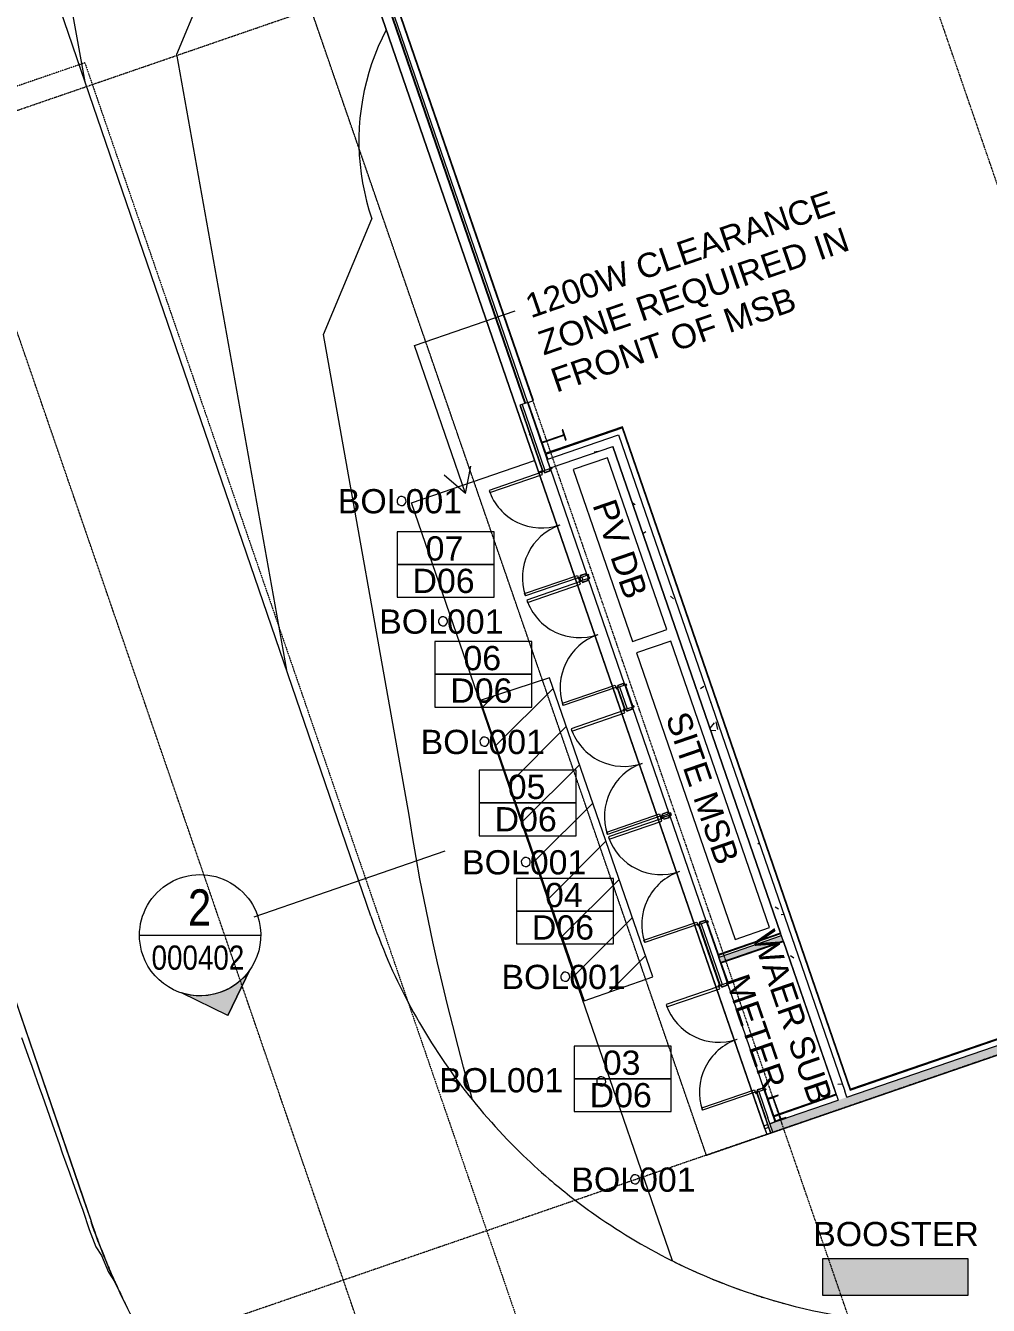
# Model space of a CAD drawing. Header units: millimetres. Extents: x -2612262 to -2065320, y 3717813 to 4283368.
# Drawn here: x -2457567 to -2441685, y 3954977 to 3976092 of the extents above; entities that cross this region are included whole.
import ezdxf

# ---------------------------------------------------------------- set-up
doc = ezdxf.new("R2010")
doc.units = ezdxf.units.MM
for name, pattern in [('Aligning Line', [3.2004, 1.6002, -1.6002]), ('Dash Medium', [7.5, 4.5, -3]), ('Dash Tight', [1.2, 0.6, -0.6]), ('Grid Line', [21, 12, -3, 3, -3]), ('Overhead', [4, 2.5, -1.5])]:
    doc.linetypes.add(name, pattern=pattern)
for name, color, linetype, lineweight in [('A-ANNO-KEYN', 231, 'Continuous', 5), ('A-DETL', 90, 'Continuous', 18), ('A-DETL-GENF', 92, 'Continuous', 5), ('A-DOOR', 31, 'Continuous', 5), ('A-DOOR-FRAM', 31, 'Continuous', 5), ('A-DOOR-IDEN', 31, 'Continuous', 5), ('A-FLOR', 192, 'Continuous', 5), ('A-FLOR-OVHD', 1, 'Overhead', 13), ('A-GENM', 13, 'Continuous', 5), ('A-WALL', 113, 'Continuous', 5), ('A-WALL-FNSH', 113, 'Continuous', 13), ('A-WALL-PATT', 111, 'Continuous', 13), ('C-TOPO', 7, 'Continuous', 5), ('C-TOPO-MAJR', 7, 'Continuous', 20), ('C-TOPO-MINR', 7, 'Continuous', 5), ('E-ELEC-EQPM', 71, 'Continuous', 5), ('G-ANNO-REFR', 1, 'Aligning Line', 5), ('G-ANNO-SYMB', 111, 'Continuous', 5), ('G-ANNO-TEXT', 231, 'Continuous', 5), ('Q-SPCQ', 91, 'Continuous', 5), ('S-BEAM', 12, 'Continuous', 5), ('S-COLS', 52, 'Continuous', 5), ('S-GRID', 1, 'Continuous', 5)]:
    doc.layers.add(name, color=color, linetype=linetype, lineweight=lineweight)
doc.styles.add('Arial Narrow', font='ARIALN.TTF', dxfattribs={"height": 600})
doc.styles.add('Arial Narrow_1', font='ARIALN.TTF', dxfattribs={"height": 400})
doc.styles.add('Arial_3', font='arial.ttf', dxfattribs={"height": 400})
picture_1 = doc.add_image_def('image1.jpg', size_in_pixel=(6528, 5638))
pattern_1 = [(0, (0, 0), (812.8, 203.2), [67.056, -542.544, 67.056, -542.544, -3251.2]), (0, (0, 0), (812.8, 203.2), [-1219.2, 67.056, -1152.144, 67.056, -542.544, -1422.4]), (0, (0, 0), (812.8, 203.2), [-3048, 67.056, -339.344, 67.056, -948.944]), (120, (304.8, 101.6), (-582.376362, 602.305448), [67.056, -542.544, 67.056, -542.544, -3251.2]), (120, (304.8, 101.6), (-582.376362, 602.305448), [-1219.2, 67.056, -1152.144, 67.056, -542.544, -1422.4]), (120, (304.8, 101.6), (-582.376362, 602.305448), [-3048, 67.056, -339.344, 67.056, -948.944]), (240, (406.4, 508), (-230.423638, -805.505448), [67.056, -542.544, 67.056, -542.544, -3251.2]), (240, (406.4, 508), (-230.423638, -805.505448), [-1219.2, 67.056, -1152.144, 67.056, -542.544, -1422.4]), (240, (406.4, 508), (-230.423638, -805.505448), [-3048, 67.056, -339.344, 67.056, -948.944])]
pattern_2 = [(50, (0, 0), (1457.47236, -127.5124), [152.4, -1676.4]), (355, (0, 0), (-281.9423, 1528.4541), [121.92, -1341.12]), (100.451, (121.5, -10.6), (1175.54118, 1400.9327), [129.52, -1424.721]), (46.184, (0, 406.4), (2168.6325, -336.3419), [228.6, -2514.6]), (96.636, (180.7, 378.4), (1899.2207, 1979.4208), [194.28, -2137.081]), (351.184, (0, 406.4), (1899.2401, 1979.4025), [182.88, -2011.68]), (21, (203.2, 304.8), (1212.9148, -818.1215), [152.4, -1676.4]), (326, (203.2, 304.8), (494.41695, 1473.50445), [121.92, -1341.12]), (71.451, (304.3, 236.6), (1707.33713, 655.36968), [129.52, -1424.721]), (37.5, (0, 0), (24.709387, 676.44024), [67.056, -1257.808, 67.056, -1294.384, -1346.2]), (37.5, (0, 0), (24.709387, 676.44024), [-2686.304, 67.056, -1279.144]), (7.5, (0, 0), (534.55775, 801.44425), [67.056, -709.168, 67.056, -1227.328, -513.08]), (7.5, (0, 0), (534.55775, 801.44425), [-2070.608, 67.056, -446.024]), (327.5, (-453.14, 0), (1084.727506, -45.831226), [67.056, -440.944, 67.056, -1517.904, -2103.12]), (327.5, (-453.14, 0), (1084.727506, -45.831226), [-2092.96, 67.056, -2036.064]), (317.5, (-656.3, 0), (1185.03465, 203.41354), [67.056, -593.344, 67.056, -985.52, -1493.52]), (317.5, (-656.3, 0), (1185.03465, 203.41354), [-1712.976, 67.056, -1426.464])]

# ---------------------------------------------------------------- blocks, each defined once
blk = doc.blocks.new('Structural Framing 21 - Structural Framing 1-750478-GA - Part A')
at = {"layer": 'S-BEAM', "lineweight": 13}
for p, q in [((-2445154, 3958448), (-2445323, 3958390)), ((-2445221, 3958413), (-2445151, 3958438)), ((-2445151, 3958438), (-2445154, 3958448)), ((-2445323, 3958390), (-2445319, 3958380)), ((-2445319, 3958380), (-2445249, 3958404)), ((-2445235, 3958397), (-2445118, 3958058)), ((-2445111, 3958060), (-2445228, 3958399)), ((-2445125, 3958043), (-2445195, 3958019)), ((-2445195, 3958019), (-2445191, 3958009)), ((-2445191, 3958009), (-2445023, 3958067)), ((-2445027, 3958077), (-2445096, 3958053)), ((-2445023, 3958067), (-2445027, 3958077))]:
    blk.add_line(p, q, dxfattribs=at)
for centre, start, end in [((-2445246, 3958393), 19.0004, 109.0004), ((-2445217, 3958403), 109.0004, 199.0004), ((-2445129, 3958054), 289.0004, 19.0004), ((-2445100, 3958064), 199.0004, 289.0004)]:
    blk.add_arc(centre, 11.4, start, end, dxfattribs=at)
blk = doc.blocks.new('Generic Models 6 - Generic Models 2-971374-GA - Part A')
at = {"layer": 'A-GENM'}
h = blk.add_hatch(color=7, dxfattribs=at)
h.paths.add_polyline_path([(-2417901, 3954151), (-2417221, 3954151), (-2417221, 3954751), (-2419621, 3954751), (-2419621, 3954151)])
h.paths.add_polyline_path([(-2442441, 3955144), (-2442021, 3955144), (-2442021, 3955744), (-2444421, 3955744), (-2444421, 3955144), (-2442888, 3955144)])
h.paths.add_polyline_path([(-2431685, 3955144), (-2429621, 3955144), (-2429621, 3955744), (-2432021, 3955744), (-2432021, 3955144), (-2431730, 3955144)])
h.paths.add_polyline_path([(-2414588, 3958663), (-2412319, 3959444), (-2412514, 3960011), (-2414784, 3959230), (-2414594, 3958679)])
at = {"layer": 'A-GENM', "lineweight": 13}
for p, q in [((-2444421, 3955744), (-2444421, 3955144)), ((-2442021, 3955744), (-2444421, 3955744)), ((-2442021, 3955144), (-2442021, 3955744)), ((-2444421, 3955144), (-2442021, 3955144))]:
    blk.add_line(p, q, dxfattribs=at)
blk = doc.blocks.new('Door-Hinge-Double EXTERNAL - 2340x920x920x40-Solid Core-Metal Frame-Double Rebate Wraparound GRILLE-2891888-GA - Part A')
at = {"layer": 'A-DOOR'}
for p, q in [((-921, 89), (-921, 1009)), ((-921, 1009), (-881, 1009)), ((-881, 1009), (-881, 89)), ((921, 1009), (881, 1009)), ((881, 1009), (881, 89)), ((921, 89), (921, 1009)), ((-881, 89), (-921, 89)), ((881, 89), (921, 89))]:
    blk.add_line(p, q, dxfattribs=at)
for centre, start, end in [((-921, 89), 360, 90), ((921, 89), 90, 180)]:
    blk.add_arc(centre, 920, start, end, dxfattribs=at)
blk = doc.blocks.new('X_Door-Frame-Metal - Standard-2885300-GA - Part A')
at = {"layer": 'A-DOOR-FRAM'}
for p, q in [((-923, 89), (-943, 89)), ((-943, 89), (-943, 75)), ((-943, 75), (-928, 75)), ((-941, 77), (-941, 87)), ((-941, 87), (-925, 87)), ((-941, 87), (-941, 77)), ((-928, 77), (-941, 77)), ((-928, 75), (-928, 77)), ((-925, 87), (-925, 46)), ((-925, 46), (-900, 46)), ((-923, 48), (-923, 89)), ((-898, 48), (-923, 48)), ((-900, 46), (-900, -46)), ((-898, -48), (-898, 48)), ((923, 48), (898, 48)), ((898, 48), (898, -48)), ((900, -46), (900, 46)), ((900, 46), (925, 46)), ((943, 89), (923, 89)), ((923, 89), (923, 48)), ((925, 46), (925, 87)), ((925, 87), (941, 87)), ((941, 77), (928, 77)), ((928, 77), (928, 75)), ((928, 75), (943, 75)), ((941, 87), (941, 77)), ((941, 77), (941, 87)), ((943, 75), (943, 89)), ((-928, -75), (-943, -75)), ((-943, -75), (-943, -89)), ((-943, -89), (-923, -89)), ((-941, -77), (-928, -77)), ((-941, -87), (-941, -77)), ((-941, -77), (-941, -87)), ((-925, -87), (-941, -87)), ((-928, -77), (-928, -75)), ((-900, -46), (-925, -46)), ((-925, -46), (-925, -87)), ((-923, -89), (-923, -48)), ((-923, -48), (-898, -48)), ((898, -48), (923, -48)), ((925, -46), (900, -46)), ((923, -48), (923, -89)), ((923, -89), (943, -89)), ((925, -87), (925, -46)), ((941, -87), (925, -87)), ((943, -75), (928, -75)), ((928, -75), (928, -77)), ((928, -77), (941, -77)), ((941, -77), (941, -87)), ((943, -89), (943, -75))]:
    blk.add_line(p, q, dxfattribs=at)
blk = doc.blocks.new('X_Door-Frame-Metal - Standard-V10-GA - Part A')
at = {"layer": 'A-DOOR-FRAM'}
for p, q in [((-923, 89), (-943, 89)), ((-943, 89), (-943, 75)), ((-943, 75), (-928, 75)), ((-941, 77), (-941, 87)), ((-941, 87), (-925, 87)), ((-941, 87), (-941, 77)), ((-928, 77), (-941, 77)), ((-928, 75), (-928, 77)), ((-925, 87), (-925, 46)), ((-925, 46), (-900, 46)), ((-923, 48), (-923, 89)), ((-898, 48), (-923, 48)), ((-900, 46), (-900, -46)), ((-898, -48), (-898, 48)), ((923, 48), (898, 48)), ((898, 48), (898, -48)), ((900, -46), (900, 46)), ((900, 46), (925, 46)), ((943, 89), (923, 89)), ((923, 89), (923, 48)), ((925, 46), (925, 87)), ((925, 87), (941, 87)), ((941, 77), (928, 77)), ((928, 77), (928, 75)), ((928, 75), (943, 75)), ((941, 87), (941, 77)), ((941, 77), (941, 87)), ((943, 75), (943, 89)), ((-928, -75), (-943, -75)), ((-943, -75), (-943, -89)), ((-943, -89), (-923, -89)), ((-941, -77), (-928, -77)), ((-941, -87), (-941, -77)), ((-941, -77), (-941, -87)), ((-925, -87), (-941, -87)), ((-928, -77), (-928, -75)), ((-900, -46), (-925, -46)), ((-925, -46), (-925, -87)), ((-923, -89), (-923, -48)), ((-923, -48), (-898, -48)), ((898, -48), (923, -48)), ((925, -46), (900, -46)), ((923, -48), (923, -89)), ((923, -89), (943, -89)), ((925, -87), (925, -46)), ((941, -87), (925, -87)), ((943, -75), (928, -75)), ((928, -75), (928, -77)), ((928, -77), (941, -77)), ((941, -77), (941, -87)), ((941, -87), (941, -77)), ((943, -89), (943, -75))]:
    blk.add_line(p, q, dxfattribs=at)
blk = doc.blocks.new('X_Door-Frame-Metal - Standard-V11-GA - Part A')
at = {"layer": 'A-DOOR-FRAM'}
for p, q in [((-923, 89), (-943, 89)), ((-943, 89), (-943, 75)), ((-943, 75), (-928, 75)), ((-941, 77), (-941, 87)), ((-941, 87), (-925, 87)), ((-941, 87), (-941, 77)), ((-928, 77), (-941, 77)), ((-928, 75), (-928, 77)), ((-925, 87), (-925, 46)), ((-925, 46), (-900, 46)), ((-923, 48), (-923, 89)), ((-898, 48), (-923, 48)), ((-900, 46), (-900, -46)), ((-898, -48), (-898, 48)), ((923, 48), (898, 48)), ((898, 48), (898, -48)), ((900, -46), (900, 46)), ((900, 46), (925, 46)), ((943, 89), (923, 89)), ((923, 89), (923, 48)), ((925, 46), (925, 87)), ((925, 87), (941, 87)), ((941, 77), (928, 77)), ((928, 77), (928, 75)), ((928, 75), (943, 75)), ((941, 87), (941, 77)), ((941, 77), (941, 87)), ((943, 75), (943, 89)), ((-928, -75), (-943, -75)), ((-943, -75), (-943, -89)), ((-943, -89), (-923, -89)), ((-941, -77), (-928, -77)), ((-941, -87), (-941, -77)), ((-941, -77), (-941, -87)), ((-925, -87), (-941, -87)), ((-928, -77), (-928, -75)), ((-900, -46), (-925, -46)), ((-925, -46), (-925, -87)), ((-923, -89), (-923, -48)), ((-923, -48), (-898, -48)), ((898, -48), (923, -48)), ((925, -46), (900, -46)), ((923, -48), (923, -89)), ((923, -89), (943, -89)), ((925, -87), (925, -46)), ((941, -87), (925, -87)), ((943, -75), (928, -75)), ((928, -75), (928, -77)), ((928, -77), (941, -77)), ((941, -77), (941, -87)), ((941, -87), (941, -77)), ((943, -89), (943, -75))]:
    blk.add_line(p, q, dxfattribs=at)
blk = doc.blocks.new('X_Door-Frame-Metal - Standard-V12-GA - Part A')
at = {"layer": 'A-DOOR-FRAM'}
for p, q in [((-923, 89), (-943, 89)), ((-943, 89), (-943, 75)), ((-943, 75), (-928, 75)), ((-941, 77), (-941, 87)), ((-941, 87), (-925, 87)), ((-941, 87), (-941, 77)), ((-928, 77), (-941, 77)), ((-928, 75), (-928, 77)), ((-925, 87), (-925, 46)), ((-925, 46), (-900, 46)), ((-923, 48), (-923, 89)), ((-898, 48), (-923, 48)), ((-900, 46), (-900, -46)), ((-898, -48), (-898, 48)), ((923, 48), (898, 48)), ((898, 48), (898, -48)), ((900, -46), (900, 46)), ((900, 46), (925, 46)), ((943, 89), (923, 89)), ((923, 89), (923, 48)), ((925, 46), (925, 87)), ((925, 87), (941, 87)), ((941, 77), (928, 77)), ((928, 77), (928, 75)), ((928, 75), (943, 75)), ((941, 87), (941, 77)), ((941, 77), (941, 87)), ((943, 75), (943, 89)), ((-928, -75), (-943, -75)), ((-943, -75), (-943, -89)), ((-943, -89), (-923, -89)), ((-941, -77), (-928, -77)), ((-941, -87), (-941, -77)), ((-941, -77), (-941, -87)), ((-925, -87), (-941, -87)), ((-928, -77), (-928, -75)), ((-900, -46), (-925, -46)), ((-925, -46), (-925, -87)), ((-923, -89), (-923, -48)), ((-923, -48), (-898, -48)), ((898, -48), (923, -48)), ((925, -46), (900, -46)), ((923, -48), (923, -89)), ((923, -89), (943, -89)), ((925, -87), (925, -46)), ((941, -87), (925, -87)), ((943, -75), (928, -75)), ((928, -75), (928, -77)), ((928, -77), (941, -77)), ((941, -77), (941, -87)), ((941, -87), (941, -77)), ((943, -89), (943, -75))]:
    blk.add_line(p, q, dxfattribs=at)
blk = doc.blocks.new('UB _Column_ - 410UB54-1478412-GA - Part A')
at = {"layer": 'S-COLS'}
for p, q in [((89, 202), (-89, 202)), ((-89, 202), (-89, 191)), ((-89, 191), (-15, 191)), ((-4, 179), (-4, -179)), ((4, -179), (4, 179)), ((15, 191), (89, 191)), ((89, 191), (89, 202)), ((-15, -191), (-89, -191)), ((-89, -191), (-89, -202)), ((-89, -202), (89, -202)), ((89, -191), (15, -191)), ((89, -202), (89, -191))]:
    blk.add_line(p, q, dxfattribs=at)
for centre, start, end in [((-15, 179), 0, 90), ((15, 179), 90, 180), ((-15, -179), 270, 0), ((15, -179), 180, 270)]:
    blk.add_arc(centre, 11.4, start, end, dxfattribs=at)
blk = doc.blocks.new('MSB - MSB-1663900-GA - Part A')
at = {"layer": 'E-ELEC-EQPM'}
for p, q in [((-2447965, 3968964), (-2448532, 3968768)), ((-2448532, 3968768), (-2446902, 3964041)), ((-2446335, 3964237), (-2447965, 3968964)), ((-2446902, 3964041), (-2446335, 3964237))]:
    blk.add_line(p, q, dxfattribs=at)
blk = doc.blocks.new('MSB1 - MSB-1663933-GA - Part A')
at = {"layer": 'E-ELEC-EQPM'}
for p, q in [((-2446144, 3963668), (-2446711, 3963473)), ((-2445165, 3960832), (-2446144, 3963668)), ((-2446711, 3963473), (-2445732, 3960637)), ((-2445732, 3960637), (-2445165, 3960832))]:
    blk.add_line(p, q, dxfattribs=at)
blk = doc.blocks.new('Bollard_Typical - 150mm Diameter - BOL001 _fixed_-V126-GA - Part A')
at = {"layer": 'Q-SPCQ'}
for start, end in [(360, 180), (180, 0)]:
    blk.add_arc((1.2, -75), 75, start, end, dxfattribs=at)
blk = doc.blocks.new('AA_DOOR_MARK _ TYPE MARK_HA2 - Mark _ Type Mark-1751130-GA - Part A')
at = {"layer": 'A-DOOR-IDEN'}
for p, q in [((4, 2.7), (-4, 2.7)), ((-4, 2.7), (-4, 0)), ((4, 0), (4, 2.7)), ((4, 0), (-4, 0)), ((4, -2.7), (4, 0)), ((-4, 0), (4, 0)), ((-4, 0), (-4, -2.7)), ((-4, -2.7), (4, -2.7))]:
    blk.add_line(p, q, dxfattribs=at)
blk = doc.blocks.new('Section - Black-1049-GA - Part A')
at = {"layer": 'G-ANNO-SYMB'}
h = blk.add_hatch(color=256, dxfattribs=at)
edge = h.paths.add_edge_path()
edge.add_line((-7.7, 4), (-4.7, 7))
edge.add_line((-4.7, 7), (-1.7, 4))
edge.add_arc((-4.7, 0), 5, 53.1301, 126.8699)
for p, q in [((-4.7, 7), (-7.7, 4)), ((-4.7, 7), (-7.7, 4)), ((-1.7, 4), (-4.7, 7)), ((-4.7, 7), (-1.7, 4))]:
    blk.add_line(p, q, dxfattribs=at)
for start, end in [(360, 180), (53.1301, 126.8699), (180, 360)]:
    blk.add_arc((-4.7, 0), 5, start, end, dxfattribs=at)

msp = doc.modelspace()

# ---------------------------------------------------------------- hatches: boundary and pattern name
at = {"layer": 'A-DETL-GENF'}
h = msp.add_hatch(dxfattribs=at)
h.set_pattern_fill('FP_56', color=253, style=0, pattern_type=2)
h.set_pattern_definition([(45, (0, 0), (-424.26407, 424.26407), [])])
h.paths.add_polyline_path([(-2448354.7, 3960003.7), (-2447220.6, 3960395.6), (-2448925.4, 3965329.2), (-2450066.4, 3964957.1), (-2448360.6, 3960020.7)])
at = {"layer": 'A-WALL-PATT', "lineweight": 5}
h = msp.add_hatch(dxfattribs=at)
h.set_pattern_fill('FP_1', color=256, style=0, pattern_type=2)
h.set_pattern_definition(pattern_1)
h.paths.add_polyline_path([(-2449329.4, 3969857.2), (-2449320.9, 3969860.1), (-2457347.6, 3993170.8), (-2457356.1, 3993167.9), (-2449330.4, 3969860.1)])
h = msp.add_hatch(dxfattribs=at)
h.set_pattern_fill('FP_1', color=256, style=0, pattern_type=2)
h.set_pattern_definition(pattern_1)
h.paths.add_polyline_path([(-2449200.8, 3969901.4), (-2449189.5, 3969905.3), (-2457216.2, 3993216.1), (-2457227.6, 3993212.2), (-2449240.8, 3970017.6)])
h = msp.add_hatch(dxfattribs=at)
h.set_pattern_fill('FP_2', color=256, style=0, pattern_type=2)
h.set_pattern_definition(pattern_2)
h.paths.add_polyline_path([(-2445240, 3957833.5), (-2422120.8, 3965795), (-2422169.4, 3965936.2), (-2445288.8, 3957975.3), (-2445260.5, 3957892.9)])
h.paths.add_polyline_path([(-2420356.2, 3966401.9), (-2406921, 3971028.1), (-2406969.8, 3971169.9), (-2420405, 3966543.7), (-2420357, 3966404.2)])
h = msp.add_hatch(dxfattribs=at)
h.set_pattern_fill('FP_1', color=256, style=0, pattern_type=2)
h.set_pattern_definition(pattern_1)
h.paths.add_polyline_path([(-2445220.5, 3958096.1), (-2444193.9, 3958449.6), (-2444197.8, 3958461), (-2445224.4, 3958107.5)])
h.paths.add_polyline_path([(-2443965, 3958528.4), (-2422199.9, 3966024.8), (-2422203.2, 3966034.5), (-2443968.9, 3958539.8)])
h.paths.add_polyline_path([(-2420435, 3966630.7), (-2406999.8, 3971256.9), (-2407003.7, 3971268.2), (-2420438.6, 3966641.3), (-2420437.3, 3966637.5)])
h = msp.add_hatch(dxfattribs=at)
h.set_pattern_fill('FP_1', color=256, style=0, pattern_type=2)
h.set_pattern_definition(pattern_1)
h.paths.add_polyline_path([(-2447687.6, 3964806.5), (-2447679.1, 3964809.4), (-2447802.8, 3965168.7), (-2447811.3, 3965165.8), (-2447688.1, 3964808.1)])
h.paths.add_polyline_path([(-2448418.8, 3966930.1), (-2448410.3, 3966933.1), (-2448426, 3966978.5), (-2448434.5, 3966975.5), (-2448419.4, 3966931.7)])
h.paths.add_polyline_path([(-2449042, 3968739.9), (-2449033.5, 3968742.8), (-2449407.9, 3969830.1), (-2449416.4, 3969827.2), (-2449042.5, 3968741.4)])
h = msp.add_hatch(dxfattribs=at)
h.set_pattern_fill('FP_1', color=256, style=0, pattern_type=2)
h.set_pattern_definition(pattern_1)
h.paths.add_polyline_path([(-2448983.3, 3969024), (-2447716.5, 3969460.2), (-2447720.4, 3969471.5), (-2448987.2, 3969035.3)])
h = msp.add_hatch(dxfattribs=at)
h.set_pattern_fill('FP_1', color=256, style=0, pattern_type=2)
h.set_pattern_definition(pattern_1)
h.paths.add_polyline_path([(-2443968.9, 3958539.8), (-2443957.6, 3958543.7), (-2447716.5, 3969460.2), (-2447727.9, 3969456.3), (-2443968.9, 3958539.8)])
h = msp.add_hatch(dxfattribs=at)
h.set_pattern_fill('FP_2', color=256, style=0, pattern_type=2)
h.set_pattern_definition(pattern_2)
h.paths.add_polyline_path([(-2448904.4, 3968797.8), (-2448899.5, 3968796.9), (-2448899.5, 3968798.6)])
h.paths.add_polyline_path([(-2448915.9, 3968791.3), (-2448903.6, 3968795.5), (-2448904.4, 3968797.8), (-2448891.1, 3968802.4), (-2448890.3, 3968800), (-2447736.1, 3969197.5), (-2447784.9, 3969339.3), (-2448964.7, 3968933.1), (-2448917.2, 3968795.2)])
h = msp.add_hatch(dxfattribs=at)
h.set_pattern_fill('FP_2', color=256, style=0, pattern_type=2)
h.set_pattern_definition(pattern_2)
h.paths.add_polyline_path([(-2444163.9, 3958362.7), (-2444022.1, 3958411.5), (-2447736.1, 3969197.5), (-2447877.9, 3969148.7), (-2444164.2, 3958363.6)])
h = msp.add_hatch(dxfattribs=at)
h.set_pattern_fill('FP_1', color=256, style=0, pattern_type=2)
h.set_pattern_definition(pattern_1)
h.paths.add_polyline_path([(-2445281.6, 3957819.1), (-2445273.1, 3957822.1), (-2445504.3, 3958493.4), (-2445512.8, 3958490.5), (-2445282.6, 3957822.1)])
h.paths.add_polyline_path([(-2446120.3, 3960254.8), (-2446111.8, 3960257.7), (-2446456.9, 3961260), (-2446465.4, 3961257), (-2446120.8, 3960256.3)])
h = msp.add_hatch(dxfattribs=at)
h.set_pattern_fill('FP_1', color=256, style=0, pattern_type=2)
h.set_pattern_definition(pattern_1)
h.paths.add_polyline_path([(-2445201.9, 3958005.3), (-2445190.6, 3958009.3), (-2445373.5, 3958538.4), (-2445384.2, 3958534.7), (-2445203.2, 3958009.2)])
h.paths.add_polyline_path([(-2445991.7, 3960299.1), (-2445980.4, 3960303), (-2446095.7, 3960637.8), (-2446107, 3960633.9), (-2445991.9, 3960299.6)])
h.paths.add_polyline_path([(-2446137, 3960720.9), (-2446125.6, 3960724.8), (-2446326.1, 3961305), (-2446336.8, 3961301.3), (-2446137, 3960721.1)])
at = {"layer": 'A-WALL-PATT'}
msp.add_hatch(color=256, dxfattribs=at).paths.add_polyline_path([(-2446107, 3960633.9), (-2445068.9, 3960991), (-2445099.6, 3961077.8), (-2446137, 3960720.9), (-2446108.4, 3960637.8)])

# ---------------------------------------------------------------- linework, layer by layer
at = {"layer": 'A-DETL', "linetype": 'Dash Tight', "lineweight": 5}
for q in [(-2468414.7, 3971410), (-2447508, 3949076.1)]:
    msp.add_line((-2456590.1, 3975477.7), q, dxfattribs=at)
at = {"layer": 'A-DETL', "linetype": 'Dash Medium'}
msp.add_line((-2450685.2, 3950626.9), (-2458140.9, 3972300.4), dxfattribs=at)
at = {"layer": 'A-DETL', "lineweight": 5}
for p, q in [((-2448925.4, 3965329.2), (-2450066.4, 3964957.1)), ((-2447220.6, 3960395.6), (-2448925.4, 3965329.2)), ((-2450066.4, 3964957.1), (-2448354.7, 3960003.7)), ((-2448354.7, 3960003.7), (-2447220.6, 3960395.6))]:
    msp.add_line(p, q, dxfattribs=at)
at = {"layer": 'A-FLOR'}
for p, q in [((-2457503.6, 3993117.1), (-2445391, 3957940.1)), ((-2451869.8, 3961396.6), (-2460126.9, 3985498.1)), ((-2445113.3, 3961119.6), (-2447877.9, 3969148.7)), ((-2451204, 3968218.4), (-2449170.1, 3968915.2)), ((-2449058.6, 3968742.1), (-2449104.9, 3968726.2)), ((-2449104.9, 3968726.2), (-2445342.1, 3957798.3)), ((-2449047.2, 3968746), (-2449056.8, 3968742.7)), ((-2446897.6, 3955711.9), (-2451204, 3968218.4)), ((-2459316.6, 3964620.3), (-2456488.3, 3956365.1)), ((-2444197.8, 3958461), (-2445065.1, 3960979.7)), ((-2445240, 3957833.5), (-2444115.1, 3958220.8)), ((-2445391, 3957940.1), (-2445330.4, 3957961)), ((-2445374.7, 3957892.9), (-2445342.1, 3957798.3)), ((-2445342.1, 3957798.3), (-2445281.6, 3957819.1))]:
    msp.add_line(p, q, dxfattribs=at)
msp.add_arc((-2442440.7, 3964627), 9967.1, 243.43839, 270, dxfattribs=at)
for points, knots in [([(-2451869.8, 3961396.6), (-2451702.7, 3960909), (-2451293.1, 3959960.3), (-2450465.9, 3958648.8), (-2449640.4, 3957703.4), (-2449097.6, 3957205.6), (-2448929.9, 3957061.8)], [-1, -1, -1, -1, -0.875, -0.75, -0.625, -0.57142857, -0.57142857, -0.57142857, -0.57142857]), ([(-2448929.9, 3957061.8), (-2448706.4, 3956870.1), (-2448068.5, 3956370.1), (-2447368.4, 3955947.8), (-2446902.9, 3955714.5), (-2446898, 3955712.1)], [-0.57142857, -0.57142857, -0.57142857, -0.57142857, -0.5, -0.375, -0.37367931, -0.37367931, -0.37367931, -0.37367931]), ([(-2453693.1, 3951927.9), (-2454322.2, 3952546), (-2455157.7, 3953583.1), (-2456011.1, 3955130.3), (-2456345.4, 3955947.8), (-2456488.3, 3956365.1)], [-1, -1, -1, -1, -0.5, -0.25, 0, 0, 0, 0]), ([(-2445576, 3955165.9), (-2445545, 3955155.6), (-2445486.3, 3955136.5), (-2445427.4, 3955117.9), (-2445399.5, 3955109.2)], [-0.257910202, -0.257910202, -0.257910202, -0.257910202, -0.25, -0.242921826, -0.242921826, -0.242921826, -0.242921826])]:
    msp.add_open_spline(points, degree=3, knots=knots, dxfattribs=at)
for points in [[(-2446885.4, 3955705.8), (-2446830.8, 3955678.6), (-2446775.9, 3955651.9), (-2446720.8, 3955625.7)], [(-2446565.3, 3955553.4), (-2446510.4, 3955528.4), (-2446455.2, 3955504), (-2446399.9, 3955480)], [(-2446240, 3955412.4), (-2446184.2, 3955389.4), (-2446128.2, 3955367), (-2446072.1, 3955345)], [(-2445910.1, 3955283.2), (-2445852.5, 3955261.8), (-2445794.7, 3955241), (-2445736.6, 3955220.6)], [(-2445237.5, 3955060.3), (-2445179.9, 3955043.5), (-2445122.1, 3955027.2), (-2445064.3, 3955011.4)]]:
    msp.add_open_spline(points, degree=3, dxfattribs=at)
at = {"layer": 'A-FLOR-OVHD'}
for q in [(-2459380.9, 3995269.2), (-2459380.9, 3995269.2), (-2341051.5, 3993708.7), (-2341051.5, 3993708.7)]:
    msp.add_line((-2446337, 3957456), q, dxfattribs=at)
at = {"layer": 'A-WALL'}
for p, q in [((-2445374.7, 3957892.9), (-2457503.6, 3993117.1)), ((-2457347.6, 3993170.8), (-2449320.9, 3969860.1)), ((-2457314.5, 3993182.2), (-2449287.8, 3969871.5)), ((-2457227.6, 3993212.2), (-2449200.8, 3969901.4)), ((-2449407.9, 3969830.1), (-2449033.5, 3968742.8)), ((-2449374.8, 3969841.5), (-2449000.4, 3968754.2)), ((-2449276.5, 3969875.4), (-2449329.4, 3969857.2)), ((-2449287.8, 3969871.5), (-2448913.4, 3968784.1)), ((-2449276.5, 3969875.4), (-2449276.5, 3969875.4)), ((-2448983.3, 3969024), (-2447727.9, 3969456.3)), ((-2447727.9, 3969456.3), (-2443965, 3958528.4)), ((-2448964.7, 3968933.1), (-2448953.3, 3968937)), ((-2448915.9, 3968791.3), (-2448964.7, 3968933.1)), ((-2448915.9, 3968791.3), (-2448904.5, 3968795.2)), ((-2448913.4, 3968784.1), (-2448910.8, 3968776.6)), ((-2448910.2, 3968774.7), (-2448309.1, 3967029.3)), ((-2448426, 3966978.5), (-2448410.3, 3966933.1)), ((-2448392.9, 3966989.9), (-2448377.2, 3966944.5)), ((-2448308.5, 3967027.4), (-2448305.9, 3967019.8)), ((-2448305.9, 3967019.8), (-2448290.3, 3966974.4)), ((-2448290.3, 3966974.4), (-2448287.7, 3966966.9)), ((-2448287, 3966965), (-2447686, 3965219.5)), ((-2443965, 3958528.4), (-2422199.3, 3966023.1)), ((-2447769.7, 3965180.1), (-2447646, 3964820.8)), ((-2447685.3, 3965217.6), (-2447682.7, 3965210.1)), ((-2447682.7, 3965210.1), (-2447559, 3964850.8)), ((-2447802.8, 3965168.7), (-2447679.1, 3964809.4)), ((-2447559, 3964850.8), (-2447556.4, 3964843.2)), ((-2447555.8, 3964841.3), (-2446954.8, 3963095.9)), ((-2446954.1, 3963094), (-2446951.5, 3963086.5)), ((-2446951.5, 3963086.5), (-2446944.3, 3963065.7)), ((-2446944.3, 3963065.7), (-2446941.7, 3963058.1)), ((-2447071.6, 3963045.1), (-2447064.4, 3963024.3)), ((-2447038.5, 3963056.5), (-2447031.3, 3963035.7)), ((-2446941.1, 3963056.2), (-2446340.1, 3961310.8)), ((-2446456.9, 3961260), (-2446111.8, 3960257.7)), ((-2446423.8, 3961271.4), (-2446078.7, 3960269.1)), ((-2446339.4, 3961308.9), (-2446336.8, 3961301.3)), ((-2446336.8, 3961301.3), (-2446107, 3960633.9)), ((-2446137, 3960757.9), (-2445110.3, 3961111.1)), ((-2446125.6, 3960724.8), (-2445098.9, 3961078)), ((-2446095.7, 3960637.8), (-2445068.9, 3960991)), ((-2445065, 3960979.7), (-2445113.2, 3961119.6)), ((-2446139.9, 3960766.4), (-2446125.6, 3960724.8)), ((-2446137, 3960720.9), (-2446125.6, 3960724.8)), ((-2446137, 3960720.9), (-2445991.7, 3960299.1)), ((-2446107, 3960633.9), (-2446095.7, 3960637.8)), ((-2446095.7, 3960637.8), (-2446091.8, 3960626.5)), ((-2445991.7, 3960299.1), (-2445989.1, 3960291.5)), ((-2445988.4, 3960289.6), (-2445387.4, 3958544.2)), ((-2445504.3, 3958493.4), (-2445355.8, 3958062.2)), ((-2445471.2, 3958504.8), (-2445322.7, 3958073.6)), ((-2445386.8, 3958542.3), (-2445384.2, 3958534.7)), ((-2445201.9, 3958005.3), (-2445384.2, 3958534.7)), ((-2445220.5, 3958096.1), (-2444193.9, 3958449.6)), ((-2445273.1, 3957822.1), (-2445355.8, 3958062.2)), ((-2445240, 3957833.5), (-2445322.7, 3958073.6)), ((-2445190.5, 3958009.2), (-2445288.8, 3957975.3)), ((-2445288.8, 3957975.3), (-2445190.5, 3958009.2)), ((-2445314.2, 3957913.7), (-2445374.7, 3957892.9))]:
    msp.add_line(p, q, dxfattribs=at)
at = {"layer": 'A-WALL', "color": 250, "lineweight": 13}
for p, q in [((-2457356.1, 3993167.9), (-2449329.4, 3969857.2)), ((-2449189.5, 3969905.3), (-2457216.2, 3993216.1)), ((-2449329.4, 3969857.2), (-2449416.4, 3969827.2)), ((-2449416.4, 3969827.2), (-2449042, 3968739.9)), ((-2449276.5, 3969875.4), (-2449189.5, 3969905.3)), ((-2448987.2, 3969035.3), (-2449276.5, 3969875.4)), ((-2448953.3, 3968937), (-2447784.9, 3969339.3)), ((-2447784.9, 3969339.3), (-2444055.9, 3958509.8)), ((-2448983.3, 3969024), (-2448953.3, 3968937)), ((-2448890.3, 3968800), (-2447877.9, 3969148.7)), ((-2447877.9, 3969148.7), (-2445113.2, 3961119.6)), ((-2449042, 3968739.9), (-2448902.1, 3968788)), ((-2448902.1, 3968788), (-2448904.5, 3968795.2)), ((-2448901.7, 3968796.1), (-2448892.7, 3968799.2)), ((-2448294.5, 3967023.7), (-2448434.5, 3966975.5)), ((-2448434.5, 3966975.5), (-2448418.8, 3966930.1)), ((-2448418.8, 3966930.1), (-2448278.9, 3966978.3)), ((-2448278.9, 3966978.3), (-2448294.5, 3967023.7)), ((-2444022.1, 3958411.5), (-2422169.4, 3965936.2)), ((-2445281.6, 3957819.1), (-2422120.5, 3965794.3)), ((-2447671.4, 3965214), (-2447811.3, 3965165.8)), ((-2447547.7, 3964854.7), (-2447671.4, 3965214)), ((-2447811.3, 3965165.8), (-2447687.6, 3964806.5)), ((-2447687.6, 3964806.5), (-2447547.7, 3964854.7)), ((-2446940.1, 3963090.4), (-2447080.1, 3963042.2)), ((-2447072.9, 3963021.4), (-2446933, 3963069.6)), ((-2446933, 3963069.6), (-2446940.1, 3963090.4)), ((-2447080.1, 3963042.2), (-2447072.9, 3963021.4)), ((-2446325.5, 3961305.2), (-2446465.4, 3961257)), ((-2446465.4, 3961257), (-2446120.3, 3960254.8)), ((-2446139.9, 3960766.4), (-2446325.5, 3961305.2)), ((-2445113.2, 3961119.6), (-2446139.9, 3960766.4)), ((-2446091.8, 3960626.5), (-2445065, 3960979.7)), ((-2445065, 3960979.7), (-2444163.9, 3958362.7)), ((-2445980.4, 3960303), (-2446091.8, 3960626.5)), ((-2446120.3, 3960254.8), (-2445980.4, 3960303)), ((-2445372.8, 3958538.6), (-2445512.8, 3958490.5)), ((-2445512.8, 3958490.5), (-2445281.6, 3957819.1)), ((-2445224.4, 3958107.5), (-2445372.8, 3958538.6)), ((-2444022.1, 3958411.5), (-2444055.9, 3958509.8)), ((-2445190.5, 3958009.2), (-2444163.9, 3958362.7)), ((-2445190.5, 3958009.2), (-2445224.4, 3958107.5))]:
    msp.add_line(p, q, dxfattribs=at)
at = {"layer": 'A-WALL-FNSH', "color": 7, "lineweight": 5}
for p, q in [((-2447720.4, 3969471.5), (-2448987.2, 3969035.3)), ((-2443957.6, 3958543.7), (-2447720.4, 3969471.5)), ((-2422203.2, 3966034.5), (-2443957.6, 3958543.7)), ((-2444197.8, 3958461), (-2445224.4, 3958107.5))]:
    msp.add_line(p, q, dxfattribs=at)
at = {"layer": 'C-TOPO'}
for p, q in [((-2459316.6, 3964620.3), (-2456612.2, 3956726.7)), ((-2456611.5, 3956724.5), (-2456488.3, 3956365.1)), ((-2456488.3, 3956365.1), (-2456484.7, 3956354.5)), ((-2456362.6, 3956016.7), (-2456373.1, 3956044.3)), ((-2456364.4, 3956021.5), (-2456360.9, 3956012.1)), ((-2456226.3, 3955674.1), (-2456222.5, 3955664.9)), ((-2456211.8, 3955639.6), (-2456218.6, 3955655.7)), ((-2456070.6, 3955317.8), (-2456095.4, 3955372.5)), ((-2456078, 3955334), (-2456072.6, 3955322.2)), ((-2455908.7, 3954978.8), (-2455935.3, 3955032.6)), ((-2455918.6, 3954998.8), (-2455911.6, 3954984.6)), ((-2455911.6, 3954984.6), (-2455910.2, 3954981.7))]:
    msp.add_line(p, q, dxfattribs=at)
at = {"layer": 'C-TOPO', "flags": 128}
for points in [[(-2456373.1, 3956044.3), (-2456426.5, 3956189.4), (-2456478, 3956335.1)], [(-2456280.1, 3955805.4), (-2456327.2, 3955924.6), (-2456356.3, 3956000.1)], [(-2456221.3, 3955662.1), (-2456246.3, 3955722.4), (-2456280.1, 3955805.4)], [(-2456095.4, 3955372.5), (-2456154.5, 3955505.7), (-2456211.8, 3955639.6)], [(-2456013.3, 3955194.5), (-2456054.7, 3955283.3), (-2456066, 3955307.8)], [(-2455935.3, 3955032.6), (-2455974.6, 3955113.4), (-2456013.3, 3955194.5)]]:
    msp.add_lwpolyline(points, dxfattribs=at)
at = {"layer": 'C-TOPO'}
for start, end in [(198.91141, 200.74733), (201.39687, 202.62613), (203.4203, 204.49128), (205.37289, 206.35684)]:
    msp.add_arc((-2445703.7, 3960059.9), 11400, start, end, dxfattribs=at)
msp.add_ellipse((-2445706.3, 3960059.7), major_axis=(-998, 11355.1), ratio=0.9998756, start_param=1.8132247, end_param=1.816003, dxfattribs=at)
for points in [[(-2456484.6, 3956354.1), (-2456447.2, 3956245.1), (-2456408.3, 3956136.8), (-2456367.7, 3956029.1)], [(-2456367.7, 3956029.1), (-2456364.4, 3956020.5), (-2456361.2, 3956011.9), (-2456357.9, 3956003.2)], [(-2456357.9, 3956003.2), (-2456353.3, 3955991.1), (-2456348.7, 3955979), (-2456344, 3955966.9)], [(-2456344, 3955966.9), (-2456310.4, 3955879.1), (-2456275.6, 3955791.8), (-2456239.8, 3955704.9)], [(-2456239.8, 3955704.9), (-2456233.1, 3955688.7), (-2456226.4, 3955672.5), (-2456219.7, 3955656.4)], [(-2456219.7, 3955656.4), (-2456209.3, 3955631.4), (-2456198.7, 3955606.5), (-2456188.1, 3955581.6)], [(-2456188.1, 3955581.6), (-2456162.5, 3955521.4), (-2456136.4, 3955461.5), (-2456109.7, 3955401.8)], [(-2456109.7, 3955401.8), (-2456096.7, 3955372.5), (-2456083.5, 3955343.4), (-2456070.2, 3955314.3)], [(-2456070.2, 3955314.3), (-2456054.8, 3955280.4), (-2456039.1, 3955246.7), (-2456023.4, 3955213)], [(-2456023.4, 3955213), (-2456005, 3955173.8), (-2455986.4, 3955134.7), (-2455967.6, 3955095.6)], [(-2455967.6, 3955095.6), (-2455948.5, 3955056.1), (-2455929.2, 3955016.6), (-2455909.6, 3954977.3)]]:
    msp.add_open_spline(points, degree=3, dxfattribs=at)
at = {"layer": 'C-TOPO-MAJR', "color": 8, "lineweight": 15}
for p, q in [((-2457633.1, 3959399), (-2457502.6, 3959030.7)), ((-2457502.6, 3959030.7), (-2457467, 3958926.6)), ((-2457467, 3958926.6), (-2457338.6, 3958564)), ((-2457338.6, 3958564), (-2457296.2, 3958445.1)), ((-2457296.2, 3958445.1), (-2457173.3, 3958098)), ((-2457173.3, 3958098), (-2457129.3, 3957970.9)), ((-2457129.3, 3957970.9), (-2457009.1, 3957631.6)), ((-2457009.1, 3957631.6), (-2456962.4, 3957496.7)), ((-2456962.4, 3957496.7), (-2456845.1, 3957165.2)), ((-2456845.1, 3957165.2), (-2456795.7, 3957022.5)), ((-2456795.7, 3957022.5), (-2456677, 3956698.7)), ((-2456677, 3956698.7), (-2456624.9, 3956548.2)), ((-2456624.9, 3956548.2), (-2456517.3, 3956232.2)), ((-2456517.3, 3956232.2), (-2456407.1, 3955946.1)), ((-2456407.1, 3955946.1), (-2456317, 3955798.8)), ((-2456317, 3955798.8), (-2456197.6, 3955525.3)), ((-2456197.6, 3955525.3), (-2456102.3, 3955371.5)), ((-2456102.3, 3955371.5), (-2456014.4, 3955189)), ((-2456014.4, 3955189), (-2455998.3, 3955162.7))]:
    msp.add_line(p, q, dxfattribs=at)
at = {"layer": 'C-TOPO-MINR', "color": 253}
for p, q in [((-2456586.6, 3975164.2), (-2457493.8, 3980247)), ((-2455074.6, 3975620.6), (-2454541.5, 3976894.3)), ((-2451618.1, 3976024.5), (-2451686.4, 3975887.5)), ((-2451749.5, 3975747.9), (-2451807.1, 3975606)), ((-2451686.4, 3975887.5), (-2451749.5, 3975747.9)), ((-2453260.2, 3965455.1), (-2455074.6, 3975620.6)), ((-2451807.1, 3975606), (-2451859.1, 3975461.9)), ((-2451905.6, 3975316), (-2451946.3, 3975168.4)), ((-2451859.1, 3975461.9), (-2451905.6, 3975316)), ((-2451946.3, 3975168.4), (-2451981.4, 3975019.3)), ((-2451981.4, 3975019.3), (-2452010.6, 3974868.9)), ((-2452034, 3974717.6), (-2452051.5, 3974565.4)), ((-2452010.6, 3974868.9), (-2452034, 3974717.6)), ((-2452051.5, 3974565.4), (-2452063.2, 3974412.7)), ((-2452063.2, 3974412.7), (-2452068.9, 3974259.7)), ((-2452068.9, 3974259.7), (-2452068.7, 3974106.5)), ((-2452068.7, 3974106.5), (-2452062.6, 3973953.5)), ((-2452062.6, 3973953.5), (-2452050.5, 3973800.8)), ((-2452050.5, 3973800.8), (-2452032.6, 3973648.7)), ((-2452032.6, 3973648.7), (-2452008.8, 3973497.4)), ((-2452008.8, 3973497.4), (-2451979.2, 3973347.1)), ((-2451979.2, 3973347.1), (-2451943.8, 3973198.1)), ((-2451943.8, 3973198.1), (-2451902.6, 3973050.6)), ((-2451902.6, 3973050.6), (-2451855.8, 3972904.8)), ((-2452655.5, 3970994.2), (-2451855.8, 3972904.8)), ((-2451240.3, 3963065.1), (-2452655.5, 3970994.2)), ((-2451186.3, 3962714.6), (-2451240.3, 3963065.1)), ((-2451127.1, 3962364.9), (-2451186.3, 3962714.6)), ((-2451063.3, 3962016), (-2451127.1, 3962364.9)), ((-2450995.3, 3961667.9), (-2451063.3, 3962016)), ((-2450923.6, 3961320.6), (-2450995.3, 3961667.9)), ((-2450848.4, 3960974), (-2450923.6, 3961320.6)), ((-2450770.2, 3960628.1), (-2450848.4, 3960974)), ((-2450689.1, 3960282.8), (-2450770.2, 3960628.1)), ((-2450605.5, 3959938.1), (-2450689.1, 3960282.8)), ((-2450519.5, 3959594), (-2450605.5, 3959938.1)), ((-2450431.4, 3959250.5), (-2450519.5, 3959594)), ((-2450341.3, 3958907.4), (-2450431.4, 3959250.5)), ((-2450249.4, 3958564.9), (-2450341.3, 3958907.4)), ((-2450195.1, 3958366.3), (-2450249.4, 3958564.9))]:
    msp.add_line(p, q, dxfattribs=at)
at = {"layer": 'G-ANNO-SYMB'}
for p, q in [((-2453799, 3961390.3), (-2450645.9, 3962474.9)), ((-2455687.9, 3961084.5), (-2453687.9, 3961084.5))]:
    msp.add_line(p, q, dxfattribs=at)
at = {"layer": 'G-ANNO-TEXT', "color": 7}
for p, q in [((-2451152.2, 3970812), (-2449489.5, 3971384.6)), ((-2450311.6, 3968370.6), (-2451152.2, 3970812)), ((-2450311.6, 3968370.6), (-2450223.5, 3968824)), ((-2450311.6, 3968370.6), (-2450660.2, 3968673.7))]:
    msp.add_line(p, q, dxfattribs=at)
at = {"layer": 'S-GRID', "linetype": 'Grid Line'}
for p, q in [((-2473696.2, 3969187.5), (-2337666.9, 4016027.2)), ((-2434482.4, 3952982.1), (-2456054.6, 4015630.8)), ((-2442428.7, 3950245.9), (-2464000.9, 4012894.6)), ((-2337697.5, 3994864.2), (-2467184.7, 3950277.1))]:
    msp.add_line(p, q, dxfattribs=at)

# ---------------------------------------------------------------- block references
at = {"layer": 'A-DOOR'}
for name, p, rotation in [('X_Door-Frame-Metal - Standard-2885300-GA - Part A', (-2448668.3, 3967881.8), 109.0004071202156), ('Door-Hinge-Double EXTERNAL - 2340x920x920x40-Solid Core-Metal Frame-Double Rebate Wraparound GRILLE-2891888-GA - Part A', (-2448668.3, 3967881.8), 109.0004071202156), ('Door-Hinge-Double EXTERNAL - 2340x920x920x40-Solid Core-Metal Frame-Double Rebate Wraparound GRILLE-2891888-GA - Part A', (-2448045.1, 3966072.1), 109.0004071202156), ('X_Door-Frame-Metal - Standard-V10-GA - Part A', (-2448045.1, 3966072.1), 109.0004071202156), ('Door-Hinge-Double EXTERNAL - 2340x920x920x40-Solid Core-Metal Frame-Double Rebate Wraparound GRILLE-2891888-GA - Part A', (-2447313.9, 3963948.4), 109.0004071202156), ('X_Door-Frame-Metal - Standard-V11-GA - Part A', (-2447313.9, 3963948.4), 109.0004071202156), ('X_Door-Frame-Metal - Standard-V12-GA - Part A', (-2446699.2, 3962163.3), 109.0004071202175), ('Door-Hinge-Double EXTERNAL - 2340x920x920x40-Solid Core-Metal Frame-Double Rebate Wraparound GRILLE-2891888-GA - Part A', (-2446699.2, 3962163.3), 109.0004071202175), ('Door-Hinge-Double EXTERNAL - 2340x920x920x40-Solid Core-Metal Frame-Double Rebate Wraparound GRILLE-2891888-GA - Part A', (-2445746.6, 3959396.7), 109.0004071202175), ('X_Door-Frame-Metal - Standard-V10-GA - Part A', (-2445746.6, 3959396.7), 109.0004071202175)]:
    msp.add_blockref(name, p, dxfattribs=dict(at, rotation=rotation))
at = {"layer": 'A-DOOR-IDEN', "xscale": 199.9999999999999, "yscale": 199.9999999999999, "zscale": 199.9999999999999}
for p in [(-2450637.3, 3967199.6), (-2450014.2, 3965389.8), (-2449283, 3963266.2), (-2448668.3, 3961481.1), (-2447715.6, 3958714.5)]:
    msp.add_blockref('AA_DOOR_MARK _ TYPE MARK_HA2 - Mark _ Type Mark-1751130-GA - Part A', p, dxfattribs=at)
at = {"layer": 'A-GENM'}
msp.add_blockref('Generic Models 6 - Generic Models 2-971374-GA - Part A', (0, 0), dxfattribs=at)
at = {"layer": 'E-ELEC-EQPM'}
for name, p in [('MSB1 - MSB-1663933-GA - Part A', (-1824.2, 5294.5)), ('MSB - MSB-1663900-GA - Part A', (1040.9, -3026))]:
    msp.add_blockref(name, p, dxfattribs=at)
at = {"layer": 'G-ANNO-SYMB', "extrusion": (0, 0, -1), "xscale": 199.9999999999999, "yscale": 199.9999999999999, "zscale": 199.9999999999999, "rotation": 161.0168585610836}
msp.add_blockref('Section - Black-1049-GA - Part A', (2453799, 3961390.3), dxfattribs=at)
at = {"layer": 'Q-SPCQ', "rotation": 14.44475166208499}
for p in [(-2451385, 3968322.1), (-2450701.8, 3966336.3), (-2450018.7, 3964350.5), (-2449335.6, 3962364.7), (-2448685.1, 3960473.5), (-2448091.5, 3958747), (-2447533.5, 3957129.2)]:
    msp.add_blockref('Bollard_Typical - 150mm Diameter - BOL001 _fixed_-V126-GA - Part A', p, dxfattribs=at)
at = {"layer": 'S-BEAM'}
msp.add_blockref('Structural Framing 21 - Structural Framing 1-750478-GA - Part A', (0, 0), dxfattribs=at)
at = {"layer": 'S-COLS', "rotation": 109.0004071199394}
msp.add_blockref('UB _Column_ - 410UB54-1478412-GA - Part A', (-2448869.4, 3969275.2), dxfattribs=at)

# ---------------------------------------------------------------- texts
at = {"layer": 'A-ANNO-KEYN', "char_height": 400, "width": 2533.332, "attachment_point": 1, "style": 'Arial_3'}
for insert in [(-2452417.4, 3968445.3), (-2451734.3, 3966459.5), (-2451051.2, 3964473.7), (-2450368, 3962487.9), (-2449717.5, 3960596.7), (-2450746.7, 3958892.5), (-2448565.9, 3957252.4)]:
    msp.add_mtext('BOL001', dxfattribs=dict(at, insert=insert))
at = {"layer": 'A-DOOR-IDEN', "char_height": 400, "attachment_point": 1, "style": 'Arial_3'}
for s, insert, width in [('07', (-2450968.2, 3967666.3), 769.62), ('D06', (-2451184.9, 3967131.1), 1266.666), ('06', (-2450345, 3965856.6), 769.62), ('D06', (-2450561.7, 3965321.3), 1266.666), ('05', (-2449613.8, 3963733), 769.62), ('D06', (-2449830.5, 3963197.7), 1266.666), ('04', (-2448999.1, 3961947.8), 769.62), ('D06', (-2449215.8, 3961412.6), 1266.666), ('03', (-2448046.5, 3959181.3), 769.62), ('D06', (-2448263.2, 3958646), 1266.666)]:
    msp.add_mtext(s, dxfattribs=dict(at, insert=insert, width=width))
at = {"layer": 'G-ANNO-SYMB', "attachment_point": 1}
for s, insert, char_height, width, style in [('2', (-2454888.2, 3961841.4), 600, 464.979, 'Arial Narrow'), ('000402', (-2455489.2, 3960914.8), 400, 1924.05, 'Arial Narrow_1')]:
    msp.add_mtext(s, dxfattribs=dict(at, insert=insert, char_height=char_height, width=width, style=style))
at = {"layer": 'G-ANNO-TEXT', "color": 7, "char_height": 400, "attachment_point": 1, "style": 'Arial_3'}
for s, insert, width, rotation in [('1200W CLEARANCE ', (-2449365.5, 3971638.8), 6670.04, 19.00041), ('ZONE REQUIRED IN ', (-2449154.5, 3971025.9), 6670.04, 19.00041), ('FRONT OF MSB', (-2448943.4, 3970413), 5178.901, 19.00041), ('PV DB', (-2447842, 3968315.5), 2084.387, 289.00041), ('SITE MSB', (-2446635.5, 3964811.8), 3222.784, 289.00041), ('WAER SUB ', (-2445214.1, 3961206.4), 3912.235, 289.00041), ('METER', (-2445650.4, 3960482.5), 2405.062, 289.00041)]:
    msp.add_mtext(s, dxfattribs=dict(at, insert=insert, width=width, rotation=rotation))
at = {"layer": 'G-ANNO-TEXT', "color": 7, "insert": (-2444575.4, 3956354.8), "char_height": 400, "width": 3367.088, "attachment_point": 1, "style": 'Arial_3'}
msp.add_mtext('BOOSTER', dxfattribs=at)

# ---------------------------------------------------------------- pictures from other files: only their frames are drawn
at = {"layer": 'G-ANNO-REFR'}
image = msp.add_image(picture_1, insert=(-2382054.9, 4283368.1), size_in_units=(433000, 373966.6), rotation=-122.11743, dxfattribs=at)
image.dxf.flags = 15

doc.saveas('drawing.dxf')
